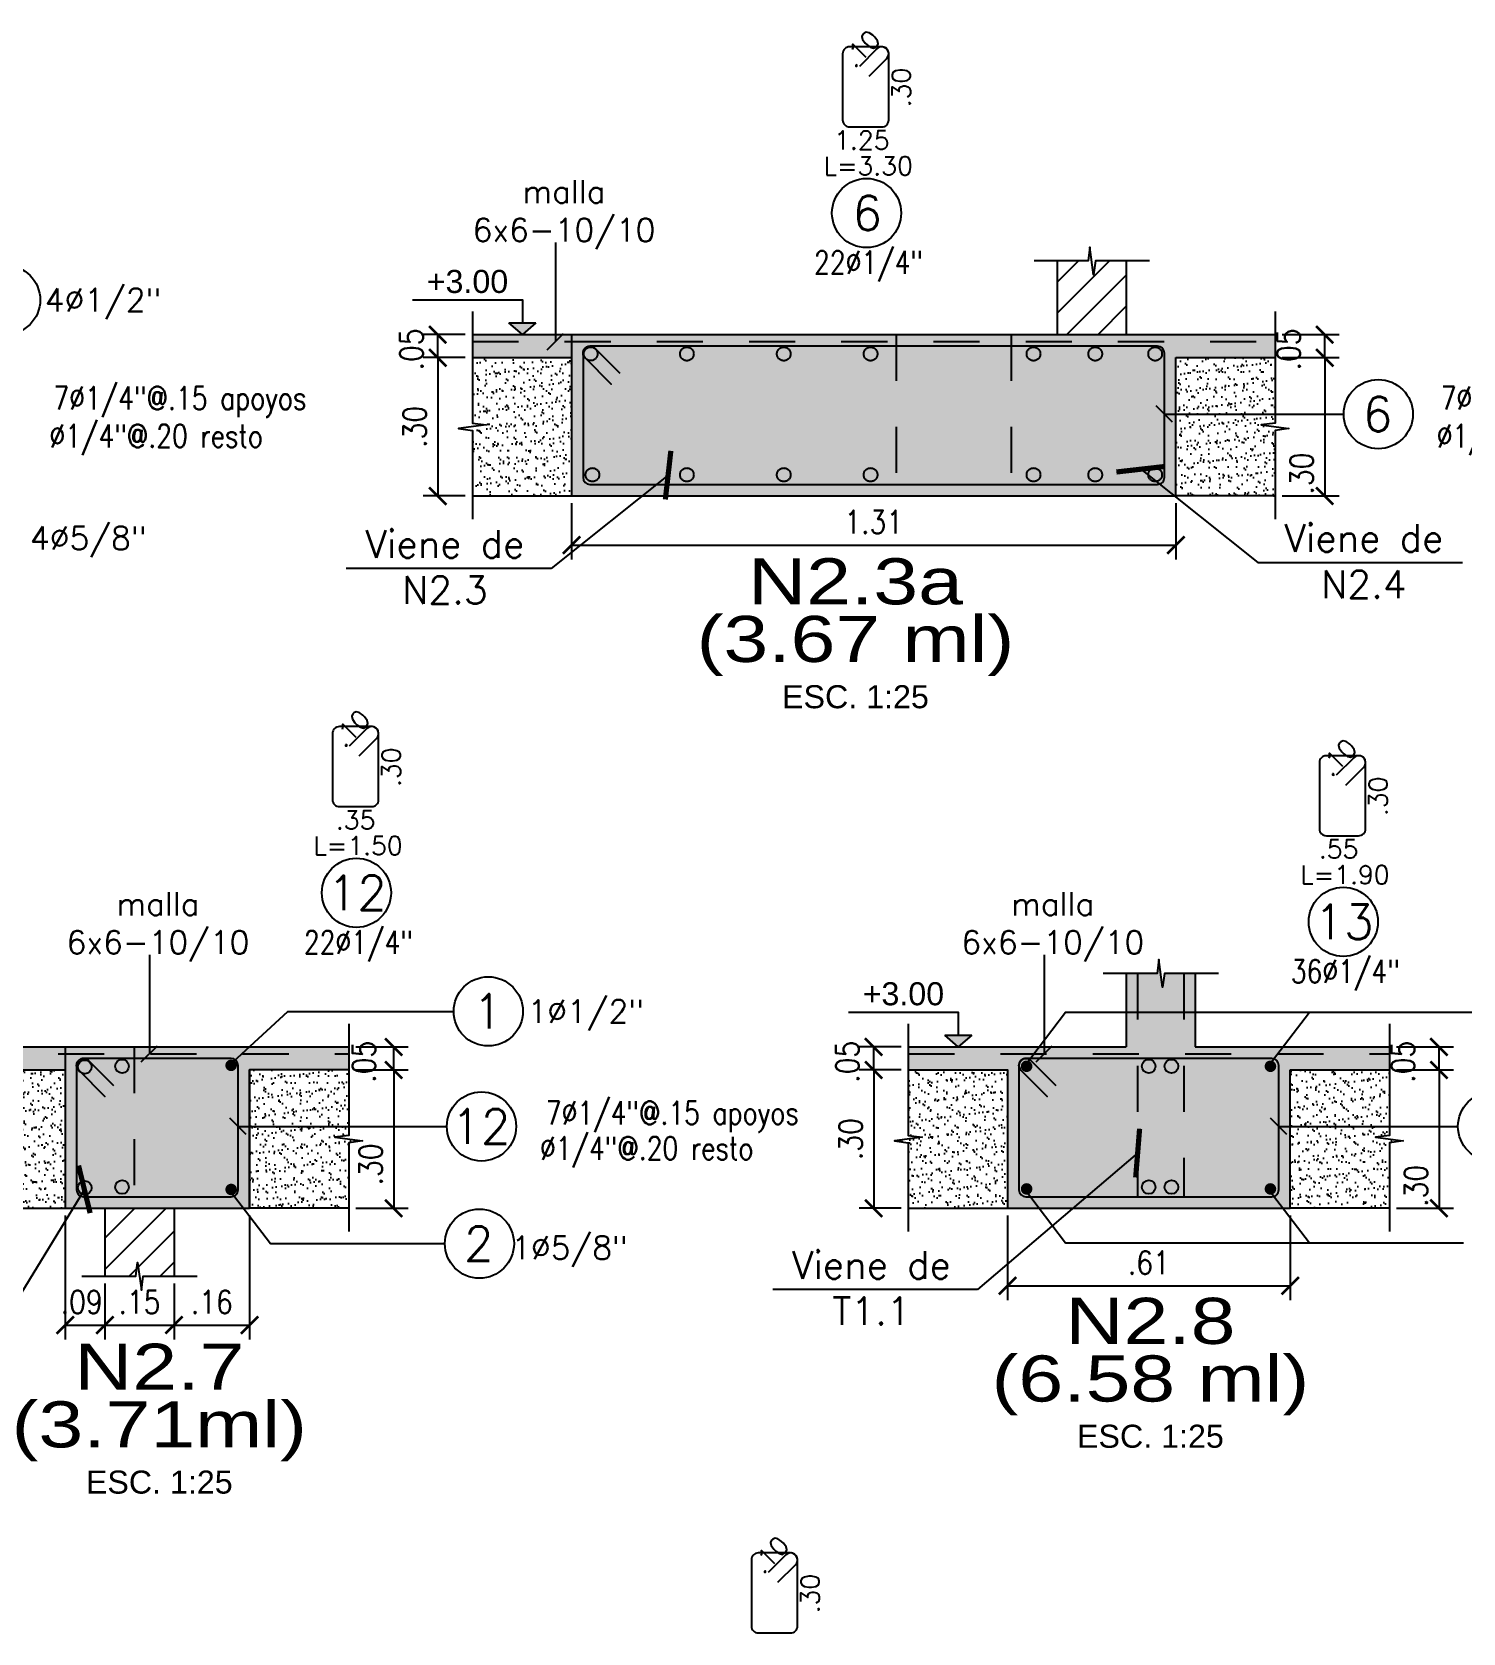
# Model space of a CAD drawing. Header units: millimetres. Extents: x -7.7 to 59, y -25.2 to 13.4.
# Drawn here: x 49.736 to 52.839, y -1.537 to 1.936 of the extents above; entities that cross this region are included whole.
import ezdxf
from ezdxf.enums import TextEntityAlignment as Align

# ---------------------------------------------------------------- set-up
doc = ezdxf.new("R2010")
doc.units = ezdxf.units.MM
doc.header["$LTSCALE"] = 0.05
doc.linetypes.add('DASHDOT2', pattern=[12.7, 6.35, -3.175, 0, -3.175])
doc.linetypes.add('HIDDEN2', pattern=[4.7625, 3.175, -1.5875])
for name, color, linetype in [('ACHURADO', 1, 'Continuous'), ('ACOTADO', 2, 'Continuous'), ('CANT_INVIS', 2, 'HIDDEN2'), ('CONT_CORTE', 4, 'Continuous'), ('TEXTO_REFUERZO', 3, 'Continuous'), ('TITULOS', 1, 'Continuous'), ('TXT_IND', 2, 'Continuous')]:
    doc.layers.add(name, color=color, linetype=linetype)
doc.styles.add('ACOTAMIENTOS', font='romans.shx', dxfattribs={"width": 0.85})
doc.styles.add('ARIAL', font='arial.ttf')
doc.styles.get("Standard").update_dxf_attribs({"font": 'romans.shx'})
doc.dimstyles.new('ACOTA_25', dxfattribs={"dimscale": 0.025, "dimtxt": 2, "dimasz": 1.5, "dimexe": 1.25, "dimexo": 0.625, "dimgap": 1, "dimtad": 1, "dimzin": 4, "dimdsep": 46, "dimtxsty": 'ACOTAMIENTOS', "dimblk1": 'ARCHTICK', "dimblk2": 'ARCHTICK', "dimsah": 1, "dimcen": 1.5, "dimclrd": 1, "dimclre": 1, "dimclrt": 256, "dimadec": 0, "dimazin": 0, "dimtfac": 1, "dimtofl": 0, "dimtmove": 2, "dimatfit": 3, "dimldrblk": 'ARCHTICK', "dimfxl": 0, "dimtolj": 1, "dimtzin": 0, "dimarcsym": 0})
pattern_1 = [(37.5, (-11.993444, -1.54498), (-0.000960019, 0.029364794), [0, -0.0231648, 0, -0.025908, 0, -0.024765]), (7.5, (-11.993444, -1.54498), (0.026971397, 0.043009506), [0, -0.0124968, 0, -0.0208788, 0, -0.008001]), (327.5, (-12.01219, -1.54498), (0.047459542, 8.6231e-05), [0, -0.00762, 0, -0.027432, 0, -0.035814]), (317.5, (-12.01219, -1.54498), (0.045813387, 0.01337576), [0, -0.00381, 0, -0.0179832, 0, -0.020574])]

# ---------------------------------------------------------------- blocks, each defined once
blk = doc.blocks.new('_ARCHTICK')
at = {"color": 0, "linetype": 'ByBlock', "const_width": 0.15}
blk.add_lwpolyline([(-0.5, -0.5), (0.5, 0.5)], dxfattribs=at)
blk = doc.blocks.new('*D74')
at = {"layer": 'ACOTADO', "color": 1, "lineweight": -2}
for p, q in [((50.6754, 1.2293), (50.5847, 1.2293)), ((50.616, 1.2293), (50.616, 0.9293)), ((50.6754, 0.9293), (50.5847, 0.9293))]:
    blk.add_line(p, q, dxfattribs=at)
at = {"layer": 'DEFPOINTS', "color": 0}
for p in [(50.691, 1.2293), (50.616, 0.9293), (50.691, 0.9293)]:
    blk.add_point(p, dxfattribs=at)
at = {"layer": 'ACOTADO', "color": 1, "lineweight": -2, "xscale": 0.03750000000000001, "yscale": 0.03750000000000001, "zscale": 0.03750000000000001}
for p, rotation in [((50.616, 1.2293), 90), ((50.616, 0.9293), 270)]:
    blk.add_blockref('_ARCHTICK', p, dxfattribs=dict(at, rotation=rotation))
at = {"layer": 'ACOTADO', "insert": (50.566, 1.0793), "char_height": 0.05, "attachment_point": 5, "rotation": 90, "style": 'ACOTAMIENTOS'}
blk.add_mtext('\\A1;.30', dxfattribs=at)
blk = doc.blocks.new('*D75')
at = {"layer": 'ACOTADO', "color": 1, "lineweight": -2}
for p, q in [((50.6754, 1.2793), (50.5847, 1.2793)), ((50.616, 1.2293), (50.616, 1.2793)), ((50.6754, 1.2293), (50.5847, 1.2293))]:
    blk.add_line(p, q, dxfattribs=at)
at = {"layer": 'DEFPOINTS', "color": 0}
for p in [(50.616, 1.2793), (50.691, 1.2793), (50.691, 1.2293)]:
    blk.add_point(p, dxfattribs=at)
at = {"layer": 'ACOTADO', "color": 1, "lineweight": -2, "xscale": 0.03750000000000001, "yscale": 0.03750000000000001, "zscale": 0.03750000000000001}
for p, rotation in [((50.616, 1.2793), 90), ((50.616, 1.2293), 270)]:
    blk.add_blockref('_ARCHTICK', p, dxfattribs=dict(at, rotation=rotation))
at = {"layer": 'ACOTADO', "insert": (50.5591, 1.2472), "char_height": 0.05, "attachment_point": 5, "rotation": 90, "style": 'ACOTAMIENTOS'}
blk.add_mtext('\\A1;.05', dxfattribs=at)
blk = doc.blocks.new('Nivel-elev')
at = {"layer": 'TXT_IND'}
blk.add_hatch(color=1, dxfattribs=at).paths.add_polyline_path([(-0.0585, 0.0506), (0.0585, 0.0506), (0, 0)])
for p, q in [((0, 0), (-0.0585, 0.0506)), ((-0.0585, 0.0506), (0.0585, 0.0506)), ((0.0585, 0.0506), (0, 0))]:
    blk.add_line(p, q, dxfattribs=at)
blk.add_lwpolyline([(-0.4759, 0.1507), (0, 0.1507), (0, 0.0506)], dxfattribs=at)
blk.add_attdef('+2.85', (-0.4759, 0.1706), '', height=0.0975, dxfattribs=at)
blk = doc.blocks.new('COTA25')
at = {"layer": 'TEXTO_REFUERZO', "color": 1}
blk.add_line((0, -0.0625), (0, 0.0625), dxfattribs=at)
at = {"layer": 'TEXTO_REFUERZO'}
blk.add_line((-0.0177, -0.0177), (0.0177, 0.0177), dxfattribs=at)
blk = doc.blocks.new('*D76')
at = {"layer": 'ACOTADO', "color": 1, "lineweight": -2}
for p, q in [((52.4474, 1.2293), (52.5707, 1.2293)), ((52.5394, 1.2293), (52.5394, 0.9293)), ((52.4474, 0.9293), (52.5707, 0.9293))]:
    blk.add_line(p, q, dxfattribs=at)
at = {"layer": 'DEFPOINTS', "color": 0}
for p in [(52.4318, 1.2293), (52.4318, 0.9293), (52.5394, 0.9293)]:
    blk.add_point(p, dxfattribs=at)
at = {"layer": 'ACOTADO', "color": 1, "lineweight": -2, "xscale": 0.03750000000000001, "yscale": 0.03750000000000001, "zscale": 0.03750000000000001}
for p, rotation in [((52.5394, 1.2293), 90), ((52.5394, 0.9293), 270)]:
    blk.add_blockref('_ARCHTICK', p, dxfattribs=dict(at, rotation=rotation))
at = {"layer": 'ACOTADO', "insert": (52.4894, 0.9779), "char_height": 0.05, "attachment_point": 5, "rotation": 90, "style": 'ACOTAMIENTOS'}
blk.add_mtext('\\A1;.30', dxfattribs=at)
blk = doc.blocks.new('*D77')
at = {"layer": 'ACOTADO', "color": 1, "lineweight": -2}
for p, q in [((52.4474, 1.2793), (52.5707, 1.2793)), ((52.5394, 1.2293), (52.5394, 1.2793)), ((52.4474, 1.2293), (52.5707, 1.2293))]:
    blk.add_line(p, q, dxfattribs=at)
at = {"layer": 'DEFPOINTS', "color": 0}
for p in [(52.4318, 1.2793), (52.5394, 1.2793), (52.4318, 1.2293)]:
    blk.add_point(p, dxfattribs=at)
at = {"layer": 'ACOTADO', "color": 1, "lineweight": -2, "xscale": 0.03750000000000001, "yscale": 0.03750000000000001, "zscale": 0.03750000000000001}
for p, rotation in [((52.5394, 1.2793), 90), ((52.5394, 1.2293), 270)]:
    blk.add_blockref('_ARCHTICK', p, dxfattribs=dict(at, rotation=rotation))
at = {"layer": 'ACOTADO', "insert": (52.4614, 1.2472), "char_height": 0.05, "attachment_point": 5, "rotation": 90, "style": 'ACOTAMIENTOS'}
blk.add_mtext('\\A1;.05', dxfattribs=at)
blk = doc.blocks.new('*D285')
at = {"layer": 'ACOTADO', "color": 1, "lineweight": -2}
for p, q in [((50.906, 0.9136), (50.906, 0.7917)), ((52.2168, 0.9136), (52.2168, 0.7917)), ((50.906, 0.8229), (52.2168, 0.8229))]:
    blk.add_line(p, q, dxfattribs=at)
at = {"layer": 'DEFPOINTS', "color": 0}
for p in [(50.906, 0.9293), (52.2168, 0.9293), (52.2168, 0.8229)]:
    blk.add_point(p, dxfattribs=at)
at = {"layer": 'ACOTADO', "color": 1, "lineweight": -2, "xscale": 0.03750000000000001, "yscale": 0.03750000000000001, "zscale": 0.03750000000000001, "rotation": 180}
blk.add_blockref('_ARCHTICK', (50.906, 0.8229), dxfattribs=at)
at = {"layer": 'ACOTADO', "color": 1, "lineweight": -2, "xscale": 0.03750000000000001, "yscale": 0.03750000000000001, "zscale": 0.03750000000000001}
blk.add_blockref('_ARCHTICK', (52.2168, 0.8229), dxfattribs=at)
at = {"layer": 'ACOTADO', "insert": (51.5614, 0.8729), "char_height": 0.05, "attachment_point": 5, "style": 'ACOTAMIENTOS'}
blk.add_mtext('\\A1;1.31', dxfattribs=at)
blk = doc.blocks.new('Titulos')
at = {"layer": 'TITULOS', "color": 1, "style": 'ARIAL', "width": 1.25}
blk.add_attdef('TITULO_1', text='', height=0.2, dxfattribs=at).set_placement((0, 0.25), align=Align.MIDDLE_CENTER)
at = {"layer": 'TITULOS', "style": 'ARIAL', "width": 1.25}
blk.add_attdef('TITULO_2', text='', height=0.2, dxfattribs=at).set_placement((0, 0), align=Align.MIDDLE_CENTER)
at = {"layer": 'TITULOS', "color": 2, "width": 1.25}
for tag, p in [('ESCALA_1', (0, -0.2505)), ('ESCALA_2', (0, -0.4083))]:
    blk.add_attdef(tag, text='', height=0.1, dxfattribs=at).set_placement(p, align=Align.MIDDLE_CENTER)
blk = doc.blocks.new('*D393')
at = {"layer": 'ACOTADO', "color": 1, "lineweight": -2}
for p, q in [((50.4386, -0.3157), (50.5518, -0.3157)), ((50.5205, -0.3157), (50.5205, -0.6157)), ((50.4386, -0.6157), (50.5518, -0.6157))]:
    blk.add_line(p, q, dxfattribs=at)
at = {"layer": 'DEFPOINTS', "color": 0}
for p in [(50.4229, -0.3157), (50.4229, -0.6157), (50.5205, -0.6157)]:
    blk.add_point(p, dxfattribs=at)
at = {"layer": 'ACOTADO', "color": 1, "lineweight": -2, "xscale": 0.03750000000000001, "yscale": 0.03750000000000001, "zscale": 0.03750000000000001}
for p, rotation in [((50.5205, -0.3157), 90), ((50.5205, -0.6157), 270)]:
    blk.add_blockref('_ARCHTICK', p, dxfattribs=dict(at, rotation=rotation))
at = {"layer": 'ACOTADO', "insert": (50.4705, -0.5205), "char_height": 0.05, "attachment_point": 5, "rotation": 90, "style": 'ACOTAMIENTOS'}
blk.add_mtext('\\A1;.30', dxfattribs=at)
blk = doc.blocks.new('*D394')
at = {"layer": 'ACOTADO', "color": 1, "lineweight": -2}
for p, q in [((50.4386, -0.2657), (50.5518, -0.2657)), ((50.5205, -0.3157), (50.5205, -0.2657)), ((50.4386, -0.3157), (50.5518, -0.3157))]:
    blk.add_line(p, q, dxfattribs=at)
at = {"layer": 'DEFPOINTS', "color": 0}
for p in [(50.4229, -0.2657), (50.5205, -0.2657), (50.4229, -0.3157)]:
    blk.add_point(p, dxfattribs=at)
at = {"layer": 'ACOTADO', "color": 1, "lineweight": -2, "xscale": 0.03750000000000001, "yscale": 0.03750000000000001, "zscale": 0.03750000000000001}
for p, rotation in [((50.5205, -0.2657), 90), ((50.5205, -0.3157), 270)]:
    blk.add_blockref('_ARCHTICK', p, dxfattribs=dict(at, rotation=rotation))
at = {"layer": 'ACOTADO', "insert": (50.4558, -0.2978), "char_height": 0.05, "attachment_point": 5, "rotation": 90, "style": 'ACOTAMIENTOS'}
blk.add_mtext('\\A1;.05', dxfattribs=at)
blk = doc.blocks.new('*D395')
at = {"layer": 'ACOTADO', "color": 1, "lineweight": -2}
for p, q in [((51.6207, -0.3157), (51.5301, -0.3157)), ((51.5613, -0.3157), (51.5613, -0.6157)), ((51.6207, -0.6157), (51.5301, -0.6157))]:
    blk.add_line(p, q, dxfattribs=at)
at = {"layer": 'DEFPOINTS', "color": 0}
for p in [(51.6364, -0.3157), (51.5613, -0.6157), (51.6364, -0.6157)]:
    blk.add_point(p, dxfattribs=at)
at = {"layer": 'ACOTADO', "color": 1, "lineweight": -2, "xscale": 0.03750000000000001, "yscale": 0.03750000000000001, "zscale": 0.03750000000000001}
for p, rotation in [((51.5613, -0.3157), 90), ((51.5613, -0.6157), 270)]:
    blk.add_blockref('_ARCHTICK', p, dxfattribs=dict(at, rotation=rotation))
at = {"layer": 'ACOTADO', "insert": (51.5113, -0.4657), "char_height": 0.05, "attachment_point": 5, "rotation": 90, "style": 'ACOTAMIENTOS'}
blk.add_mtext('\\A1;.30', dxfattribs=at)
blk = doc.blocks.new('*D396')
at = {"layer": 'ACOTADO', "color": 1, "lineweight": -2}
for p, q in [((51.6207, -0.2657), (51.5301, -0.2657)), ((51.5613, -0.3157), (51.5613, -0.2657)), ((51.6207, -0.3157), (51.5301, -0.3157))]:
    blk.add_line(p, q, dxfattribs=at)
at = {"layer": 'DEFPOINTS', "color": 0}
for p in [(51.5613, -0.2657), (51.6364, -0.2657), (51.6364, -0.3157)]:
    blk.add_point(p, dxfattribs=at)
at = {"layer": 'ACOTADO', "color": 1, "lineweight": -2, "xscale": 0.03750000000000001, "yscale": 0.03750000000000001, "zscale": 0.03750000000000001}
for p, rotation in [((51.5613, -0.2657), 90), ((51.5613, -0.3157), 270)]:
    blk.add_blockref('_ARCHTICK', p, dxfattribs=dict(at, rotation=rotation))
at = {"layer": 'ACOTADO', "insert": (51.5044, -0.2978), "char_height": 0.05, "attachment_point": 5, "rotation": 90, "style": 'ACOTAMIENTOS'}
blk.add_mtext('\\A1;.05', dxfattribs=at)
blk = doc.blocks.new('*D405')
at = {"layer": 'ACOTADO', "color": 1, "lineweight": -2}
for p, q in [((51.8514, -0.6313), (51.8514, -0.815)), ((52.4646, -0.6313), (52.4646, -0.815)), ((51.8514, -0.7837), (52.4646, -0.7837))]:
    blk.add_line(p, q, dxfattribs=at)
at = {"layer": 'DEFPOINTS', "color": 0}
for p in [(51.8514, -0.6157), (52.4646, -0.6157), (52.4646, -0.7837)]:
    blk.add_point(p, dxfattribs=at)
at = {"layer": 'ACOTADO', "color": 1, "lineweight": -2, "xscale": 0.03750000000000001, "yscale": 0.03750000000000001, "zscale": 0.03750000000000001, "rotation": 180}
blk.add_blockref('_ARCHTICK', (51.8514, -0.7837), dxfattribs=at)
at = {"layer": 'ACOTADO', "color": 1, "lineweight": -2, "xscale": 0.03750000000000001, "yscale": 0.03750000000000001, "zscale": 0.03750000000000001}
blk.add_blockref('_ARCHTICK', (52.4646, -0.7837), dxfattribs=at)
at = {"layer": 'ACOTADO', "insert": (52.158, -0.7337), "char_height": 0.05, "attachment_point": 5, "style": 'ACOTAMIENTOS'}
blk.add_mtext('\\A1;.61', dxfattribs=at)
blk = doc.blocks.new('*D397')
at = {"layer": 'ACOTADO', "color": 1, "lineweight": -2}
for p, q in [((52.6952, -0.3157), (52.8184, -0.3157)), ((52.7872, -0.3157), (52.7872, -0.6157)), ((52.6952, -0.6157), (52.8184, -0.6157))]:
    blk.add_line(p, q, dxfattribs=at)
at = {"layer": 'DEFPOINTS', "color": 0}
for p in [(52.6796, -0.3157), (52.6796, -0.6157), (52.7872, -0.6157)]:
    blk.add_point(p, dxfattribs=at)
at = {"layer": 'ACOTADO', "color": 1, "lineweight": -2, "xscale": 0.03750000000000001, "yscale": 0.03750000000000001, "zscale": 0.03750000000000001}
for p, rotation in [((52.7872, -0.3157), 90), ((52.7872, -0.6157), 270)]:
    blk.add_blockref('_ARCHTICK', p, dxfattribs=dict(at, rotation=rotation))
at = {"layer": 'ACOTADO', "insert": (52.7372, -0.567), "char_height": 0.05, "attachment_point": 5, "rotation": 90, "style": 'ACOTAMIENTOS'}
blk.add_mtext('\\A1;.30', dxfattribs=at)
blk = doc.blocks.new('*D398')
at = {"layer": 'ACOTADO', "color": 1, "lineweight": -2}
for p, q in [((52.6952, -0.2657), (52.8184, -0.2657)), ((52.7872, -0.3157), (52.7872, -0.2657)), ((52.6952, -0.3157), (52.8184, -0.3157))]:
    blk.add_line(p, q, dxfattribs=at)
at = {"layer": 'DEFPOINTS', "color": 0}
for p in [(52.6796, -0.2657), (52.7872, -0.2657), (52.6796, -0.3157)]:
    blk.add_point(p, dxfattribs=at)
at = {"layer": 'ACOTADO', "color": 1, "lineweight": -2, "xscale": 0.03750000000000001, "yscale": 0.03750000000000001, "zscale": 0.03750000000000001}
for p, rotation in [((52.7872, -0.2657), 90), ((52.7872, -0.3157), 270)]:
    blk.add_blockref('_ARCHTICK', p, dxfattribs=dict(at, rotation=rotation))
at = {"layer": 'ACOTADO', "insert": (52.7091, -0.2978), "char_height": 0.05, "attachment_point": 5, "rotation": 90, "style": 'ACOTAMIENTOS'}
blk.add_mtext('\\A1;.05', dxfattribs=at)
blk = doc.blocks.new('*D409')
at = {"layer": 'ACOTADO', "color": 1, "lineweight": -2}
for p, q in [((49.8079, -0.6313), (49.8079, -0.9002)), ((49.8942, -0.7788), (49.8942, -0.9002)), ((49.8079, -0.869), (49.8942, -0.869))]:
    blk.add_line(p, q, dxfattribs=at)
at = {"layer": 'DEFPOINTS', "color": 0}
for p in [(49.8079, -0.6157), (49.8942, -0.7632), (49.8942, -0.869)]:
    blk.add_point(p, dxfattribs=at)
at = {"layer": 'ACOTADO', "color": 1, "lineweight": -2, "xscale": 0.03750000000000001, "yscale": 0.03750000000000001, "zscale": 0.03750000000000001, "rotation": 180}
blk.add_blockref('_ARCHTICK', (49.8079, -0.869), dxfattribs=at)
at = {"layer": 'ACOTADO', "color": 1, "lineweight": -2, "xscale": 0.03750000000000001, "yscale": 0.03750000000000001, "zscale": 0.03750000000000001}
blk.add_blockref('_ARCHTICK', (49.8942, -0.869), dxfattribs=at)
at = {"layer": 'ACOTADO', "insert": (49.8439, -0.819), "char_height": 0.05, "attachment_point": 5, "style": 'ACOTAMIENTOS'}
blk.add_mtext('\\A1;.09', dxfattribs=at)
blk = doc.blocks.new('*D410')
at = {"layer": 'ACOTADO', "color": 1, "lineweight": -2}
for p, q in [((49.8942, -0.7788), (49.8942, -0.9002)), ((50.0442, -0.7788), (50.0442, -0.9002)), ((49.8942, -0.869), (50.0442, -0.869))]:
    blk.add_line(p, q, dxfattribs=at)
at = {"layer": 'DEFPOINTS', "color": 0}
for p in [(49.8942, -0.7632), (50.0442, -0.7632), (50.0442, -0.869)]:
    blk.add_point(p, dxfattribs=at)
at = {"layer": 'ACOTADO', "color": 1, "lineweight": -2, "xscale": 0.03750000000000001, "yscale": 0.03750000000000001, "zscale": 0.03750000000000001, "rotation": 180}
blk.add_blockref('_ARCHTICK', (49.8942, -0.869), dxfattribs=at)
at = {"layer": 'ACOTADO', "color": 1, "lineweight": -2, "xscale": 0.03750000000000001, "yscale": 0.03750000000000001, "zscale": 0.03750000000000001}
blk.add_blockref('_ARCHTICK', (50.0442, -0.869), dxfattribs=at)
at = {"layer": 'ACOTADO', "insert": (49.9692, -0.819), "char_height": 0.05, "attachment_point": 5, "style": 'ACOTAMIENTOS'}
blk.add_mtext('\\A1;.15', dxfattribs=at)
blk = doc.blocks.new('*D411')
at = {"layer": 'ACOTADO', "color": 1, "lineweight": -2}
for p, q in [((50.208, -0.6313), (50.208, -0.9002)), ((50.0442, -0.7788), (50.0442, -0.9002)), ((50.0442, -0.869), (50.208, -0.869))]:
    blk.add_line(p, q, dxfattribs=at)
at = {"layer": 'DEFPOINTS', "color": 0}
for p in [(50.208, -0.6157), (50.0442, -0.7632), (50.208, -0.869)]:
    blk.add_point(p, dxfattribs=at)
at = {"layer": 'ACOTADO', "color": 1, "lineweight": -2, "xscale": 0.03750000000000001, "yscale": 0.03750000000000001, "zscale": 0.03750000000000001, "rotation": 180}
blk.add_blockref('_ARCHTICK', (50.0442, -0.869), dxfattribs=at)
at = {"layer": 'ACOTADO', "color": 1, "lineweight": -2, "xscale": 0.03750000000000001, "yscale": 0.03750000000000001, "zscale": 0.03750000000000001}
blk.add_blockref('_ARCHTICK', (50.208, -0.869), dxfattribs=at)
at = {"layer": 'ACOTADO', "insert": (50.1261, -0.819), "char_height": 0.05, "attachment_point": 5, "style": 'ACOTAMIENTOS'}
blk.add_mtext('\\A1;.16', dxfattribs=at)

msp = doc.modelspace()

# ---------------------------------------------------------------- hatches: boundary and pattern name
at = {"layer": 'ACHURADO'}
h = msp.add_hatch(dxfattribs=at)
h.set_pattern_fill('ANSI31', color=256, scale=0.015, style=0)
h.set_pattern_definition([(45, (1.09454, 1.51384), (-0.03367596, 0.03367596), [])])
h.paths.add_polyline_path([(52.1091, 1.439), (52.0421, 1.439), (52.0381, 1.409), (52.0301, 1.469), (52.0261, 1.439), (51.9591, 1.439), (51.9591, 1.2797), (52.1091, 1.2797)])
h = msp.add_hatch(color=254, dxfattribs=at)
h.dxf.hatch_style = 1
h.paths.add_polyline_path([(52.2168, 1.2293), (52.4318, 1.2293), (52.4318, 1.2793), (50.691, 1.2793), (50.691, 1.2293), (50.906, 1.2293), (50.906, 0.9293), (52.2168, 0.9293)])
h = msp.add_hatch(dxfattribs=at)
h.set_pattern_fill('AR-SAND', color=1, scale=0.0006, angle=360, style=0)
h.paths.add_polyline_path([(50.906, 1.2293), (50.691, 1.2293), (50.691, 1.0873), (50.721, 1.0833), (50.661, 1.0753), (50.691, 1.0713), (50.691, 0.9293), (50.906, 0.9293)])
h = msp.add_hatch(dxfattribs=at)
h.set_pattern_fill('AR-SAND', color=1, scale=0.0006, angle=360, style=0)
h.paths.add_polyline_path([(52.4318, 1.2293), (52.2168, 1.2293), (52.2168, 0.9293), (52.4318, 0.9293), (52.4318, 1.0713), (52.4618, 1.0753), (52.4018, 1.0833), (52.4318, 1.0873)])
h = msp.add_hatch(color=254, dxfattribs=at)
h.dxf.hatch_style = 1
h.paths.add_polyline_path([(52.4646, -0.3157), (52.6796, -0.3157), (52.6796, -0.2657), (52.2587, -0.2657), (52.2587, -0.1064), (52.1917, -0.1064), (52.1877, -0.1364), (52.1797, -0.0764), (52.1757, -0.1064), (52.1087, -0.1064), (52.1087, -0.2657), (51.6364, -0.2657), (51.6364, -0.3157), (51.8514, -0.3157), (51.8514, -0.6157), (52.4646, -0.6157)])
h = msp.add_hatch(dxfattribs=at)
h.set_pattern_fill('ANGLE', color=254)
h.set_pattern_definition([(0, (0, 0), (0, 6.985), [5.08, -1.905]), (90, (0, 0), (-6.985, 4e-16), [5.08, -1.905])])
h.paths.add_polyline_path([(53.5774, -0.2846), (53.7924, -0.2846), (53.7924, -0.2346), (52.4631, -0.2346), (52.4631, -0.7438), (52.5301, -0.7438), (52.5341, -0.7138), (52.5421, -0.7738), (52.5461, -0.7438), (52.6131, -0.7438), (52.6131, -0.5846), (53.5774, -0.5846)])
h = msp.add_hatch(color=254, dxfattribs=at)
h.dxf.hatch_style = 1
h.paths.add_polyline_path([(50.2079, -0.3157), (50.4229, -0.3157), (50.4229, -0.2657), (49.5929, -0.2657), (49.5929, -0.3157), (49.8079, -0.3157), (49.8079, -0.6157), (50.2079, -0.6157)])
h = msp.add_hatch(dxfattribs=at)
h.set_pattern_fill('AR-SAND', color=1, scale=0.0006, angle=360, style=0)
h.set_pattern_definition(pattern_1)
h.paths.add_polyline_path([(49.8079, -0.3157), (49.5929, -0.3157), (49.5929, -0.4577), (49.6229, -0.4617), (49.5629, -0.4697), (49.5929, -0.4737), (49.5929, -0.6157), (49.8079, -0.6157)])
h = msp.add_hatch(dxfattribs=at)
h.set_pattern_fill('AR-SAND', color=1, scale=0.0006, angle=360, style=0)
h.set_pattern_definition(pattern_1)
h.paths.add_polyline_path([(50.4229, -0.3157), (50.2079, -0.3157), (50.2079, -0.6157), (50.4229, -0.6157), (50.4229, -0.4737), (50.4529, -0.4697), (50.3929, -0.4617), (50.4229, -0.4577)])
h = msp.add_hatch(dxfattribs=at)
h.set_pattern_fill('AR-SAND', color=1, scale=0.0006, angle=360, style=0)
h.set_pattern_definition(pattern_1)
h.paths.add_polyline_path([(51.8514, -0.3157), (51.6364, -0.3157), (51.6364, -0.4577), (51.6664, -0.4617), (51.6064, -0.4697), (51.6364, -0.4737), (51.6364, -0.6157), (51.8514, -0.6157)])
h = msp.add_hatch(dxfattribs=at)
h.set_pattern_fill('AR-SAND', color=1, scale=0.0006, angle=360, style=0)
h.set_pattern_definition(pattern_1)
h.paths.add_polyline_path([(52.6796, -0.4737), (52.7096, -0.4697), (52.6496, -0.4617), (52.6796, -0.4577), (52.6796, -0.3157), (52.4646, -0.3157), (52.4646, -0.6157), (52.6796, -0.6157)])
h = msp.add_hatch(dxfattribs=at)
h.set_pattern_fill('ANSI31', color=256, scale=0.015, style=0)
h.set_pattern_definition([(45, (1.14286, -1.54498), (-0.03367596, 0.03367596), [])])
h.paths.add_polyline_path([(50.0442, -0.6157), (49.8942, -0.6157), (49.8942, -0.7632), (49.9612, -0.7632), (49.9652, -0.7332), (49.9732, -0.7932), (49.9772, -0.7632), (50.0442, -0.7632)])

# ---------------------------------------------------------------- linework, layer by layer
for p, q in [((50.691, 0.9293), (50.906, 0.9293)), ((52.4318, 0.9293), (52.2168, 0.9293)), ((49.5929, -0.6157), (49.8079, -0.6157)), ((50.4229, -0.6157), (50.2079, -0.6157)), ((51.6364, -0.6157), (51.8514, -0.6157)), ((52.6796, -0.6157), (52.4646, -0.6157))]:
    msp.add_line(p, q, dxfattribs=at)
at = {"layer": 'ACOTADO'}
for centre in [(49.8506, -0.3091), (49.9313, -0.3076), (52.1577, -0.3076), (52.207, -0.3076), (49.9313, -0.5698), (52.1577, -0.5698), (52.207, -0.5698), (49.8506, -0.5713)]:
    msp.add_circle(centre, 0.0148, dxfattribs=at)
at = {"layer": 'CANT_INVIS', "ltscale": 0.25}
for p, q in [((50.906, 1.2793), (50.906, 0.9293)), ((51.6097, 1.2793), (51.6097, 0.9293)), ((51.8597, 1.2793), (51.8597, 0.9293)), ((52.1337, -0.1064), (52.1337, -0.5907)), ((52.2337, -0.1064), (52.2337, -0.5907)), ((49.8079, -0.2657), (49.8079, -0.6157)), ((49.9579, -0.2657), (49.9579, -0.6157))]:
    msp.add_line(p, q, dxfattribs=at)
for centre in [(50.9476, 1.2376), (51.1562, 1.2374), (51.3663, 1.2374), (51.5545, 1.2374), (51.9079, 1.2374), (52.0417, 1.2374), (52.1717, 1.2374), (50.9513, 0.9752), (51.1562, 0.9752), (51.3663, 0.9752), (51.5545, 0.9752), (51.9079, 0.9752), (52.0417, 0.9752), (52.1717, 0.9752)]:
    msp.add_circle(centre, 0.0148, dxfattribs=at)
at = {"layer": 'CONT_CORTE'}
for p, q in [((51.9591, 1.439), (51.9591, 1.2797)), ((52.1091, 1.439), (52.1091, 1.2797)), ((50.691, 1.2793), (52.4318, 1.2793)), ((52.2168, 1.2293), (52.4318, 1.2293)), ((50.906, 0.9293), (52.2168, 0.9293)), ((52.1087, -0.1064), (52.1087, -0.2657)), ((52.2587, -0.1064), (52.2587, -0.2657)), ((49.5929, -0.2657), (50.4229, -0.2657)), ((51.6364, -0.2657), (52.1087, -0.2657)), ((52.2587, -0.2657), (52.6796, -0.2657)), ((52.4646, -0.3157), (52.6796, -0.3157)), ((49.8079, -0.6157), (50.2079, -0.6157)), ((49.8942, -0.6157), (49.8942, -0.7632)), ((50.0442, -0.6157), (50.0442, -0.7632)), ((51.8514, -0.6157), (52.4646, -0.6157))]:
    msp.add_line(p, q, dxfattribs=at)
at = {"layer": 'CONT_CORTE', "color": 1}
for points in [[(52.1591, 1.439), (52.0421, 1.439), (52.0381, 1.409), (52.0301, 1.469), (52.0261, 1.439), (51.9091, 1.439)], [(50.691, 1.3293), (50.691, 1.0873), (50.721, 1.0833), (50.661, 1.0753), (50.691, 1.0713), (50.691, 0.8793)], [(52.4318, 1.3293), (52.4318, 1.0873), (52.4018, 1.0833), (52.4618, 1.0753), (52.4318, 1.0713), (52.4318, 0.8793)], [(52.3087, -0.1064), (52.1917, -0.1064), (52.1877, -0.1364), (52.1797, -0.0764), (52.1757, -0.1064), (52.0587, -0.1064)], [(50.4229, -0.2157), (50.4229, -0.4577), (50.3929, -0.4617), (50.4529, -0.4697), (50.4229, -0.4737), (50.4229, -0.6657)], [(51.6364, -0.2157), (51.6364, -0.4577), (51.6664, -0.4617), (51.6064, -0.4697), (51.6364, -0.4737), (51.6364, -0.6657)], [(52.6796, -0.2157), (52.6796, -0.4577), (52.6496, -0.4617), (52.7096, -0.4697), (52.6796, -0.4737), (52.6796, -0.6657)], [(49.8442, -0.7632), (49.9612, -0.7632), (49.9652, -0.7332), (49.9732, -0.7932), (49.9772, -0.7632), (50.0942, -0.7632)]]:
    msp.add_lwpolyline(points, dxfattribs=at)
at = {"layer": 'CONT_CORTE'}
for points in [[(50.691, 1.2293), (50.906, 1.2293), (50.906, 0.9293)], [(52.2168, 0.9293), (52.2168, 1.2293), (52.2168, 1.2293)], [(49.5929, -0.3157), (49.8079, -0.3157), (49.8079, -0.6157)], [(50.2079, -0.6157), (50.2079, -0.3157), (50.2079, -0.3157)], [(50.4229, -0.3157), (50.2079, -0.3157), (50.2079, -0.6157)], [(51.6364, -0.3157), (51.8514, -0.3157), (51.8514, -0.6157)], [(52.4646, -0.6157), (52.4646, -0.3157), (52.4646, -0.3157)]]:
    msp.add_lwpolyline(points, dxfattribs=at)
at = {"layer": 'TEXTO_REFUERZO', "color": 1, "ltscale": 0.2}
for p, q in [((50.871, 1.4793), (50.871, 1.2643)), ((49.9906, -0.0657), (49.9906, -0.2807)), ((51.931, -0.0657), (51.931, -0.2807))]:
    msp.add_line(p, q, dxfattribs=at)
at = {"layer": 'TEXTO_REFUERZO'}
for p, q in [((50.8534, 1.2466), (50.8887, 1.282)), ((49.973, -0.2984), (50.0083, -0.263)), ((51.9133, -0.2984), (51.9486, -0.263))]:
    msp.add_line(p, q, dxfattribs=at)
at = {"layer": 'TEXTO_REFUERZO', "color": 5}
for p, q in [((52.1768, 1.2543), (50.946, 1.2543)), ((50.931, 1.2393), (50.931, 0.9693)), ((52.1918, 0.9697), (52.1918, 1.2393)), ((50.946, 0.9543), (52.1768, 0.9543)), ((49.8329, -0.3057), (49.8329, -0.5757)), ((50.1679, -0.2907), (49.8479, -0.2907)), ((50.1829, -0.5753), (50.1829, -0.3057)), ((51.8764, -0.3057), (51.8764, -0.5757)), ((52.4246, -0.2907), (51.8914, -0.2907)), ((52.4396, -0.5753), (52.4396, -0.3057)), ((49.8479, -0.5907), (50.1679, -0.5907)), ((51.8914, -0.5907), (52.4246, -0.5907))]:
    msp.add_line(p, q, dxfattribs=at)
for points in [[(51.5516, 1.8398), (51.5896, 1.8779, 0.668179), (51.579, 1.9035), (51.509, 1.9035, 0.414214), (51.494, 1.8885), (51.494, 1.7448, 0.414214), (51.509, 1.7298), (51.579, 1.7298, 0.414214), (51.594, 1.7448), (51.594, 1.8885, 0.668179), (51.5684, 1.8991), (51.5304, 1.861)], [(50.4453, 0.3654), (50.4833, 0.4035, 0.668179), (50.4727, 0.4291), (50.4027, 0.4291, 0.414214), (50.3877, 0.4141), (50.3877, 0.2705, 0.414214), (50.4027, 0.2555), (50.4727, 0.2555, 0.414214), (50.4877, 0.2705), (50.4877, 0.4141, 0.668179), (50.4621, 0.4247), (50.4241, 0.3866)], [(52.5854, 0.3024), (52.6235, 0.3404, 0.668179), (52.6129, 0.366), (52.5429, 0.366, 0.414214), (52.5279, 0.351), (52.5279, 0.2074, 0.414214), (52.5429, 0.1924), (52.6129, 0.1924, 0.414214), (52.6279, 0.2074), (52.6279, 0.351, 0.668179), (52.6022, 0.3616), (52.5642, 0.3236)], [(51.3536, -1.4269), (51.3917, -1.3888, 0.668179), (51.3811, -1.3632), (51.3111, -1.3632, 0.414214), (51.2961, -1.3782), (51.2961, -1.5219, 0.414214), (51.3111, -1.5369), (51.3811, -1.5369, 0.414214), (51.3961, -1.5219), (51.3961, -1.3782, 0.668179), (51.3705, -1.3676), (51.3324, -1.4057)]]:
    msp.add_lwpolyline(points, format="xyb", dxfattribs=at)
at = {"layer": 'TEXTO_REFUERZO', "linetype": 'DASHDOT2', "ltscale": 0.25}
for points in [[(50.691, 1.2643), (52.4318, 1.2643)], [(49.5929, -0.2807), (50.4229, -0.2807)], [(51.6364, -0.2807), (52.6796, -0.2807)]]:
    msp.add_lwpolyline(points, dxfattribs=at)
at = {"layer": 'TEXTO_REFUERZO', "color": 5}
for points in [[(51.011, 1.1955), (50.9566, 1.2499, 1), (50.9354, 1.2287), (50.992, 1.1721), (50.9354, 1.2287, -1), (50.9566, 1.2499)], [(49.9129, -0.3495), (49.8586, -0.2951, 1), (49.8373, -0.3163), (49.8939, -0.3729), (49.8373, -0.3163, -1), (49.8586, -0.2951)], [(51.9564, -0.3495), (51.902, -0.2951, 1), (51.8807, -0.3163), (51.9373, -0.3729), (51.8807, -0.3163, -1), (51.902, -0.2951)]]:
    msp.add_lwpolyline(points, format="xyb", close=True, dxfattribs=at)
at = {"layer": 'TEXTO_REFUERZO', "color": 1}
for points in [[(52.1918, 1.1068), (52.5806, 1.1068)], [(50.1635, -0.3057), (50.2907, -0.1886), (50.6506, -0.1886)], [(51.888, -0.3077), (51.9776, -0.1905), (52.6098, -0.1905)], [(52.4166, -0.3077), (52.5062, -0.1905), (52.8601, -0.1905)], [(50.1829, -0.4382), (50.6359, -0.4382)], [(52.4396, -0.4382), (52.8284, -0.4382)], [(50.1635, -0.5753), (50.2536, -0.6924), (50.6314, -0.6924)], [(51.888, -0.5737), (51.9776, -0.6909), (52.6537, -0.6909)], [(52.4166, -0.5737), (52.5062, -0.6909), (52.8402, -0.6909)]]:
    msp.add_lwpolyline(points, dxfattribs=at)
at = {"layer": 'TEXTO_REFUERZO', "color": 1, "const_width": 0.0125}
for points in [[(50.1742, -0.3057, 1), (50.1617, -0.3057, 1)], [(51.8867, -0.3077, -1), (51.8992, -0.3077, -1)], [(52.4154, -0.3077, -1), (52.4279, -0.3077, -1)], [(50.1742, -0.5749, 1), (50.1617, -0.5749, 1)], [(51.8867, -0.5737, 1), (51.8992, -0.5737, 1)], [(52.4154, -0.5737, 1), (52.4279, -0.5737, 1)]]:
    msp.add_lwpolyline(points, format="xyb", close=True, dxfattribs=at)
at = {"layer": 'TEXTO_REFUERZO', "color": 3}
for centre in [(51.5459, 1.543), (49.6789, 1.3544), (52.6556, 1.1068), (50.4396, 0.0686), (52.5797, 0.0056), (50.7256, -0.1886), (50.7109, -0.4382), (52.9034, -0.4382), (50.7064, -0.6924)]:
    msp.add_circle(centre, 0.075, dxfattribs=at)
at = {"layer": 'TEXTO_REFUERZO', "color": 5}
for centre, start, end in [((50.946, 1.2393), 90, 180), ((52.1768, 1.2393), 360, 90), ((50.946, 0.9693), 180, 270), ((52.1768, 0.9693), 270.0156, 1.5919), ((49.8479, -0.3057), 90, 180), ((50.1679, -0.3057), 360, 90), ((51.8914, -0.3057), 90, 180), ((52.4246, -0.3057), 360, 90), ((49.8479, -0.5757), 180, 270), ((50.1679, -0.5757), 270.0156, 1.5919), ((51.8914, -0.5757), 180, 270), ((52.4246, -0.5757), 270.0156, 1.5919)]:
    msp.add_arc(centre, 0.015, start, end, dxfattribs=at)

# ---------------------------------------------------------------- block references
at = {"layer": 'TEXTO_REFUERZO', "color": 5, "xscale": -1}
for p in [(52.1918, 1.1068), (50.1829, -0.4382), (52.4396, -0.4382)]:
    msp.add_blockref('COTA25', p, dxfattribs=at)
at = {"layer": 'TITULOS'}
ref = msp.add_blockref('Titulos', (51.5218, 0.6192), dxfattribs=dict(at, xscale=0.5, yscale=0.5, zscale=0.5))
ref.add_attrib('TITULO_1', 'N2.3a', dxfattribs={"color": 1, "height": 0.1, "style": 'ARIAL', "width": 1.25}).set_placement((51.5218, 0.7442), align=Align.MIDDLE_CENTER)
ref.add_attrib('TITULO_2', '(3.67 ml)', dxfattribs={"height": 0.1, "style": 'ARIAL', "width": 1.25}).set_placement((51.5218, 0.6192), align=Align.MIDDLE_CENTER)
ref.add_attrib('ESCALA_1', 'ESC. 1:25', dxfattribs={"color": 2, "height": 0.05, "style": 'ARIAL'}).set_placement((51.5218, 0.4939), align=Align.MIDDLE_CENTER)
ref = msp.add_blockref('Titulos', (52.1614, -0.9849), dxfattribs=dict(at, xscale=0.5, yscale=0.5, zscale=0.5))
ref.add_attrib('TITULO_1', 'N2.8', dxfattribs={"color": 1, "height": 0.1, "style": 'ARIAL', "width": 1.25}).set_placement((52.1614, -0.8599), align=Align.MIDDLE_CENTER)
ref.add_attrib('TITULO_2', '(6.58 ml)', dxfattribs={"height": 0.1, "style": 'ARIAL', "width": 1.25}).set_placement((52.1614, -0.9849), align=Align.MIDDLE_CENTER)
ref.add_attrib('ESCALA_1', 'ESC. 1:25', dxfattribs={"color": 2, "height": 0.05, "style": 'ARIAL'}).set_placement((52.1614, -1.1101), align=Align.MIDDLE_CENTER)
ref = msp.add_blockref('Titulos', (50.0121, -1.0844), dxfattribs=dict(at, xscale=0.5, yscale=0.5, zscale=0.5))
ref.add_attrib('TITULO_1', 'N2.7', dxfattribs={"color": 1, "height": 0.1, "style": 'ARIAL', "width": 1.25}).set_placement((50.0121, -0.9594), align=Align.MIDDLE_CENTER)
ref.add_attrib('TITULO_2', '(3.71ml)', dxfattribs={"height": 0.1, "style": 'ARIAL', "width": 1.25}).set_placement((50.0121, -1.0844), align=Align.MIDDLE_CENTER)
ref.add_attrib('ESCALA_1', 'ESC. 1:25', dxfattribs={"color": 2, "height": 0.05, "style": 'ARIAL'}).set_placement((50.0121, -1.2096), align=Align.MIDDLE_CENTER)
at = {"layer": 'TXT_IND'}
ref = msp.add_blockref('Nivel-elev', (50.7994, 1.2793), dxfattribs=dict(at, xscale=0.5, yscale=0.5, zscale=0.5))
ref.add_attrib('+2.85', '+3.00', dxfattribs={"height": 0.05, "style": 'ARIAL'}).set_placement((50.6804, 1.3546), align=Align.BOTTOM_CENTER)
ref = msp.add_blockref('Nivel-elev', (51.7447, -0.2657), dxfattribs=dict(at, xscale=0.5, yscale=0.5, zscale=0.5))
ref.add_attrib('+2.85', '+3.00', dxfattribs={"height": 0.05, "style": 'ARIAL'}).set_placement((51.6257, -0.1904), align=Align.BOTTOM_CENTER)

# ---------------------------------------------------------------- texts
at = {"layer": 'TEXTO_REFUERZO', "color": 2}
for s, rotation, p in [('.10', 45, (51.5351, 1.8998)), ('.30', 90, (51.6212, 1.8152)), ('.10', 45, (50.4288, 0.4254)), ('.10', 45, (52.5689, 0.3624)), ('.30', 90, (50.5149, 0.3408)), ('.30', 90, (52.6551, 0.2778)), ('.10', 45, (51.3371, -1.3669)), ('.30', 90, (51.4233, -1.4515))]:
    msp.add_text(s, height=0.04, rotation=rotation, dxfattribs=at).set_placement(p, align=Align.MIDDLE_CENTER)
for s, p in [('1.25', (51.5357, 1.701)), ('L=3.30', (51.5494, 1.6452)), ('.35', (50.438, 0.2266)), ('L=1.50', (50.4431, 0.1709)), ('.55', (52.5695, 0.1635)), ('L=1.90', (52.5832, 0.1078))]:
    msp.add_text(s, height=0.04, dxfattribs=at).set_placement(p, align=Align.MIDDLE_CENTER)
at = {"layer": 'TEXTO_REFUERZO', "color": 3}
for s, p in [('6', (51.5474, 1.543)), ('6', (52.6541, 1.1068)), ('12', (50.4411, 0.0686)), ('13', (52.5812, 0.0056)), ('1', (50.7241, -0.1886)), ('12', (50.7094, -0.4382)), ('2', (50.7049, -0.6924))]:
    msp.add_text(s, height=0.075, dxfattribs=at).set_placement(p, align=Align.MIDDLE_CENTER)
at = {"layer": 'TEXTO_REFUERZO', "color": 2, "width": 0.8}
for s, p in [('22%%C1/4"', (51.4319, 1.4358)), ('22%%C1/4"', (50.3256, -0.0386)), ('36%%C1/4"', (52.4657, -0.1016))]:
    msp.add_text(s, height=0.05, dxfattribs=at).set_placement(p, align=Align.MIDDLE_LEFT)
at = {"layer": 'TEXTO_REFUERZO', "color": 2}
for s, p in [('4%%C1/2"', (49.7639, 1.3544)), ('4%%C5/8"', (49.7318, 0.8379)), ('1%%C1/2"', (50.8106, -0.1886)), ('1%%C5/8"', (50.7753, -0.701))]:
    msp.add_text(s, height=0.05, dxfattribs=at).set_placement(p, align=Align.MIDDLE_LEFT)
at = {"layer": 'TEXTO_REFUERZO', "color": 2, "width": 0.8}
for s, p in [('7%%C1/4"@.15 apoyos', (50.3311, 1.1417)), ('7%%C1/4"@.15 apoyos', (53.3395, 1.1417)), ('%%C1/4"@.20 resto', (50.2368, 1.0596)), ('%%C1/4"@.20 resto', (53.2452, 1.0596)), ('7%%C1/4"@.15 apoyos', (51.3989, -0.4087)), ('%%C1/4"@.20 resto', (51.3005, -0.4854))]:
    msp.add_text(s, height=0.05, dxfattribs=at).set_placement(p, align=Align.MIDDLE_RIGHT)
at = {"layer": 'TEXTO_REFUERZO', "color": 2, "char_height": 0.05, "width": 0.77905, "attachment_point": 8}
for insert in [(50.8898, 1.4646), (50.0094, -0.0804), (51.9497, -0.0804)]:
    msp.add_mtext('malla\\P6x6-10/10', dxfattribs=dict(at, insert=insert))
at = {"layer": 'TXT_IND', "color": 4, "char_height": 0.06, "attachment_point": 8}
for s, insert in [('Viene de\\PN2.4', (52.6243, 0.7079)), ('Viene de\\PN2.3', (50.6315, 0.6951)), ('Viene de\\PT1.1', (51.5563, -0.8687))]:
    msp.add_mtext(s, dxfattribs=dict(at, insert=insert))

# ---------------------------------------------------------------- dimensions: what is measured, and where the dimension line sits
at = {"layer": 'ACOTADO'}
for base, p1, p2, picture, middle in [((50.616, 1.2793), (50.691, 1.2293), (50.691, 1.2793), '*D75', (50.5591, 1.2472)), ((52.5394, 1.2793), (52.4318, 1.2293), (52.4318, 1.2793), '*D77', (52.4614, 1.2472)), ((52.5394, 0.9293), (52.4318, 1.2293), (52.4318, 0.9293), '*D76', (52.4894, 0.9779)), ((50.5205, -0.2657), (50.4229, -0.3157), (50.4229, -0.2657), '*D394', (50.4558, -0.2978)), ((51.5613, -0.2657), (51.6364, -0.3157), (51.6364, -0.2657), '*D396', (51.5044, -0.2978)), ((52.7872, -0.2657), (52.6796, -0.3157), (52.6796, -0.2657), '*D398', (52.7091, -0.2978)), ((50.5205, -0.6157), (50.4229, -0.3157), (50.4229, -0.6157), '*D393', (50.4705, -0.5205)), ((52.7872, -0.6157), (52.6796, -0.3157), (52.6796, -0.6157), '*D397', (52.7372, -0.567))]:
    dim = msp.add_linear_dim(base=base, p1=p1, p2=p2, angle=90, dimstyle='ACOTA_25', dxfattribs=at)
    dim.commit()
    dim.dimension.update_dxf_attribs({"geometry": picture, "text_midpoint": middle, "dimtype": 160})
for base, p1, p2, picture, middle in [((50.616, 0.9293), (50.691, 1.2293), (50.691, 0.9293), '*D74', (50.566, 1.0793)), ((51.5613, -0.6157), (51.6364, -0.3157), (51.6364, -0.6157), '*D395', (51.5113, -0.4657))]:
    dim = msp.add_linear_dim(base=base, p1=p1, p2=p2, angle=90, dimstyle='ACOTA_25', dxfattribs=at)
    dim.commit()
    dim.dimension.update_dxf_attribs({"geometry": picture, "text_midpoint": middle})
dim = msp.add_aligned_dim(p1=(50.906, 0.9293), p2=(52.2168, 0.9293), distance=-0.1063, dimstyle='ACOTA_25', dxfattribs=at)
dim.commit()
dim.dimension.update_dxf_attribs({"geometry": '*D285', "text_midpoint": (51.5614, 0.8729)})
dim = msp.add_linear_dim(base=(49.8942, -0.869), p1=(49.8079, -0.6157), p2=(49.8942, -0.7632), dimstyle='ACOTA_25', dxfattribs=at)
dim.commit()
dim.dimension.update_dxf_attribs({"geometry": '*D409', "text_midpoint": (49.8439, -0.819), "dimtype": 160})
for base, p1, p2, picture, middle in [((50.208, -0.869), (50.0442, -0.7632), (50.208, -0.6157), '*D411', (50.1261, -0.819)), ((52.4646, -0.7837), (51.8514, -0.6157), (52.4646, -0.6157), '*D405', (52.158, -0.7337)), ((50.0442, -0.869), (49.8942, -0.7632), (50.0442, -0.7632), '*D410', (49.9692, -0.819))]:
    dim = msp.add_linear_dim(base=base, p1=p1, p2=p2, dimstyle='ACOTA_25', dxfattribs=at)
    dim.commit()
    dim.dimension.update_dxf_attribs({"geometry": picture, "text_midpoint": middle})

# ---------------------------------------------------------------- leaders
at = {"layer": 'TXT_IND'}
for points in [[(51.1155, 0.9745), (50.8616, 0.7722), (50.4177, 0.7722)], [(52.1403, 0.9873), (52.3943, 0.785), (52.8382, 0.785)], [(52.1337, -0.496), (51.7863, -0.7917), (51.3424, -0.7917)], [(49.8496, -0.5746), (49.6698, -0.8703), (49.2259, -0.8703)]]:
    msp.add_leader(points, dimstyle='ACOTA_25', override={"dimasz": 3, "dimgap": 1, "dimtad": 0}, dxfattribs=at)

doc.saveas('drawing.dxf')
